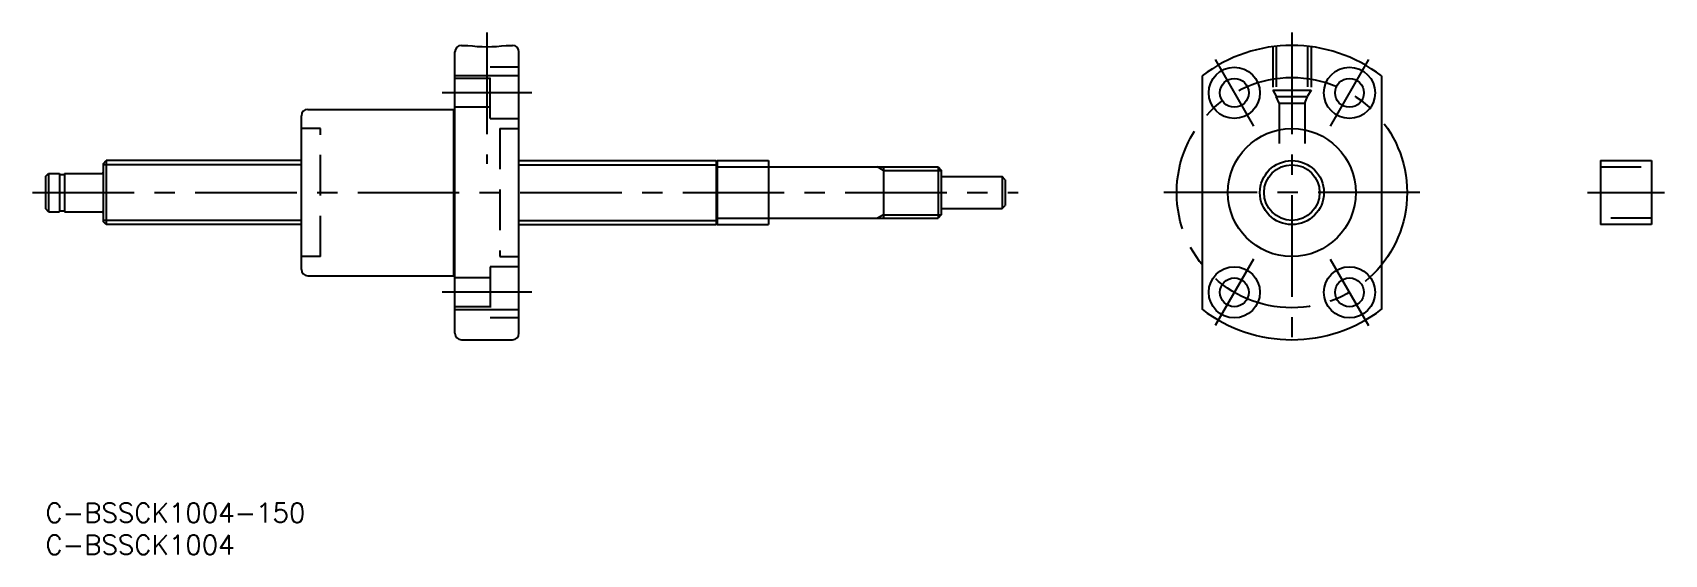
# Model space of a CAD drawing. Extents: x -2 to 253, y -8 to 74.
import ezdxf

# ---------------------------------------------------------------- set-up
doc = ezdxf.new("R2010")
doc.units = 0
doc.header["$LTSCALE"] = 0.5
for name, pattern in [('CENTER', [50.8, 31.75, -6.35, 6.35, -6.35]), ('DASHED', [19.05, 12.7, -6.35]), ('PHANTOM', [63.5, 31.75, -6.35, 6.35, -6.35, 6.35, -6.35])]:
    doc.linetypes.add(name, pattern=pattern)
doc.layers.get('0').update_dxf_attribs({"linetype": 'CONTINUOUS'})
doc.layers.add('CENTER', color=1, linetype='CENTER')
doc.styles.get("Standard").update_dxf_attribs({"font": 'txt.shx', "height": 3, "bigfont": 'bigfont.shx'})

# ---------------------------------------------------------------- blocks, each defined once
blk = doc.blocks.new('*U34')
at = {"color": 7, "linetype": 'CONTINUOUS'}
blk.add_text('C-BSSCK1004-150', height=3, dxfattribs=at).set_placement((0, -3))
blk = doc.blocks.new('*U35')
at = {"color": 7, "linetype": 'CONTINUOUS'}
blk.add_text('C-BSSCK1004', height=3, dxfattribs=at).set_placement((0, -8))

msp = doc.modelspace()

# ---------------------------------------------------------------- linework, layer by layer
at = {"color": 7, "linetype": 'CONTINUOUS'}
for p, q in [((65, 71.55), (66, 71.55)), ((72, 71.55), (73, 71.55)), ((64, 26.55), (64, 70.55)), ((74, 26.55), (74, 70.55)), ((74, 66.8), (64, 66.8)), ((180.8, 66.8), (180.8, 30.3)), ((208.8, 66.8), (208.8, 30.3)), ((41, 61.55), (63.75, 61.55)), ((63.75, 61.55), (63.75, 35.55)), ((40, 36.55), (40, 60.55)), ((0, 51.05), (0.5, 51.55)), ((0, 51.05), (0, 46.05)), ((0.5, 51.55), (0.5, 45.55)), ((0.5, 51.55), (2.2, 51.55)), ((2.2, 51.55), (2.2, 45.55)), ((2.2, 51.4), (3, 51.4)), ((3, 51.55), (3, 45.55)), ((3, 51.55), (8.8, 51.55)), ((9, 53.05), (9.5, 53.55)), ((9, 53.05), (9, 44.05)), ((40, 53.55), (9.5, 53.55)), ((9.5, 53.55), (9.5, 43.55)), ((74, 53.55), (104.8, 53.55)), ((104.8, 53.55), (104.8, 43.55)), ((104.8, 53.55), (105, 53.35)), ((105, 53.35), (105, 43.75)), ((105.2, 52.55), (139.5, 52.55)), ((131, 52.55), (131, 44.55)), ((139.5, 52.55), (139.5, 44.55)), ((139.5, 52.55), (140, 52.05)), ((140, 52.05), (140, 45.05)), ((140, 51.05), (149.5, 51.05)), ((149.5, 51.05), (149.5, 46.05)), ((150, 50.55), (149.5, 51.05)), ((243.02, 53.55), (243.02, 43.55)), ((243.02, 53.55), (251.02, 53.55)), ((251.02, 53.55), (251.02, 43.55)), ((150, 50.55), (150, 46.55)), ((0.5, 45.55), (0, 46.05)), ((140, 46.05), (149.5, 46.05)), ((149.5, 46.05), (150, 46.55)), ((0.5, 45.55), (2.2, 45.55)), ((2.2, 45.7), (3, 45.7)), ((3, 45.55), (8.8, 45.55)), ((9.5, 43.55), (9, 44.05)), ((40, 43.55), (9.5, 43.55)), ((74, 43.55), (104.8, 43.55)), ((104.8, 43.55), (105, 43.75)), ((105.2, 44.55), (139.5, 44.55)), ((140, 45.05), (139.5, 44.55)), ((251.02, 43.55), (243.02, 43.55)), ((41, 35.55), (63.75, 35.55)), ((64, 30.3), (74, 30.3)), ((65, 25.55), (73, 25.55))]:
    msp.add_line(p, q, dxfattribs=at)
at = {"color": 3, "linetype": 'DASHED'}
for p, q in [((192.34, 71.42), (192.34, 63.55)), ((197.26, 71.42), (197.26, 63.55)), ((191.8, 71.35), (191.8, 64.55)), ((197.8, 71.35), (197.8, 64.55)), ((69.5, 66.39), (64, 66.39)), ((74, 68.14), (69.5, 68.14)), ((69.5, 60.14), (69.5, 68.14)), ((191.8, 64.55), (197.8, 64.55)), ((191.8, 64.55), (192.34, 63.61)), ((197.8, 64.55), (197.26, 63.61)), ((69.5, 61.89), (64, 61.89)), ((192.34, 63.55), (197.26, 63.55)), ((192.8, 62.55), (192.34, 63.55)), ((192.8, 62.55), (196.8, 62.55)), ((192.8, 62.55), (192.8, 53.13)), ((196.8, 62.55), (197.26, 63.55)), ((196.8, 62.55), (196.8, 53.13)), ((69.5, 60.14), (74, 60.14)), ((43, 58.55), (40, 58.55)), ((43, 38.55), (43, 58.55)), ((71, 58.55), (74, 58.55)), ((71, 58.55), (71, 38.55)), ((243.02, 52.55), (251.02, 52.55)), ((251.02, 44.55), (243.02, 44.55)), ((43, 38.55), (40, 38.55)), ((71, 38.55), (74, 38.55)), ((69.5, 36.96), (69.5, 28.96)), ((74, 36.96), (69.5, 36.96)), ((69.5, 35.21), (64, 35.21)), ((69.5, 30.71), (64, 30.71)), ((74, 28.96), (69.5, 28.96))]:
    msp.add_line(p, q, dxfattribs=at)
at = {"color": 3, "linetype": 'CONTINUOUS'}
for p, q in [((40, 52.89), (9, 52.89)), ((74, 52.89), (105, 52.89)), ((131, 52.01), (130.06, 52.55)), ((131, 52.01), (140, 52.01)), ((40, 44.21), (9, 44.21)), ((74, 44.21), (105, 44.21)), ((131, 45.09), (130.06, 44.55)), ((131, 45.09), (140, 45.09))]:
    msp.add_line(p, q, dxfattribs=at)
at = {"color": 3, "linetype": 'PHANTOM'}
for p, q in [((105, 53.55), (105, 53.35)), ((105, 53.55), (113, 53.55)), ((113, 53.55), (113, 43.55)), ((105, 43.75), (105, 43.55)), ((105, 43.55), (113, 43.55))]:
    msp.add_line(p, q, dxfattribs=at)
at = {"color": 7, "linetype": 'CONTINUOUS'}
for centre, radius in [((185.8, 64.14), 4), ((185.8, 64.14), 2.25), ((203.8, 64.14), 4), ((203.8, 64.14), 2.25), ((194.8, 48.55), 10), ((194.8, 48.55), 4.34), ((185.8, 32.96), 4), ((203.8, 32.96), 4), ((185.8, 32.96), 2.25), ((203.8, 32.96), 2.25)]:
    msp.add_circle(centre, radius, dxfattribs=at)
at = {"color": 3, "linetype": 'CONTINUOUS'}
msp.add_circle((194.8, 48.55), 5, dxfattribs=at)
at = {"color": 7, "linetype": 'CONTINUOUS'}
for centre, radius, start, end in [((65, 70.55), 1, 90, 180), ((69, 94.35), 23, 262.5053, 277.4947), ((73, 70.55), 1, 0, 90), ((194.8, 48.55), 23, 52.5048, 127.4952), ((41, 60.55), 1, 90, 180), ((64, 61.55), 0.25, 180, 270), ((8.8, 51.75), 0.2, 270, 0), ((105.2, 52.75), 0.2, 180, 270), ((8.8, 45.35), 0.2, 0, 90), ((105.2, 44.35), 0.2, 90, 180), ((41, 36.55), 1, 180, 270), ((64, 35.55), 0.25, 90, 180), ((194.8, 48.55), 23, 232.5048, 307.4952), ((65, 26.55), 1, 180, 270), ((73, 26.55), 1, 270, 0)]:
    msp.add_arc(centre, radius, start, end, dxfattribs=at)
at = {"layer": 'CENTER', "color": 1, "linetype": 'CENTER'}
for p, q in [((69, 73.55), (69, 53.05)), ((194.8, 73.55), (194.8, 23.55)), ((182.8, 69.33), (188.8, 58.94)), ((206.8, 69.33), (200.8, 58.94)), ((76, 64.14), (62, 64.14)), ((-2, 48.55), (152, 48.55)), ((214.8, 48.55), (174.8, 48.55)), ((241.02, 48.55), (253.02, 48.55)), ((188.8, 38.16), (182.8, 27.77)), ((200.8, 38.16), (206.8, 27.77)), ((76, 32.96), (62, 32.96))]:
    msp.add_line(p, q, dxfattribs=at)
msp.add_circle((194.8, 48.55), 18, dxfattribs=at)

# ---------------------------------------------------------------- block references
at = {"color": 7, "linetype": 'CONTINUOUS'}
for name in ['*U34', '*U35']:
    msp.add_blockref(name, (0, 0), dxfattribs=at)

doc.saveas('drawing.dxf')
